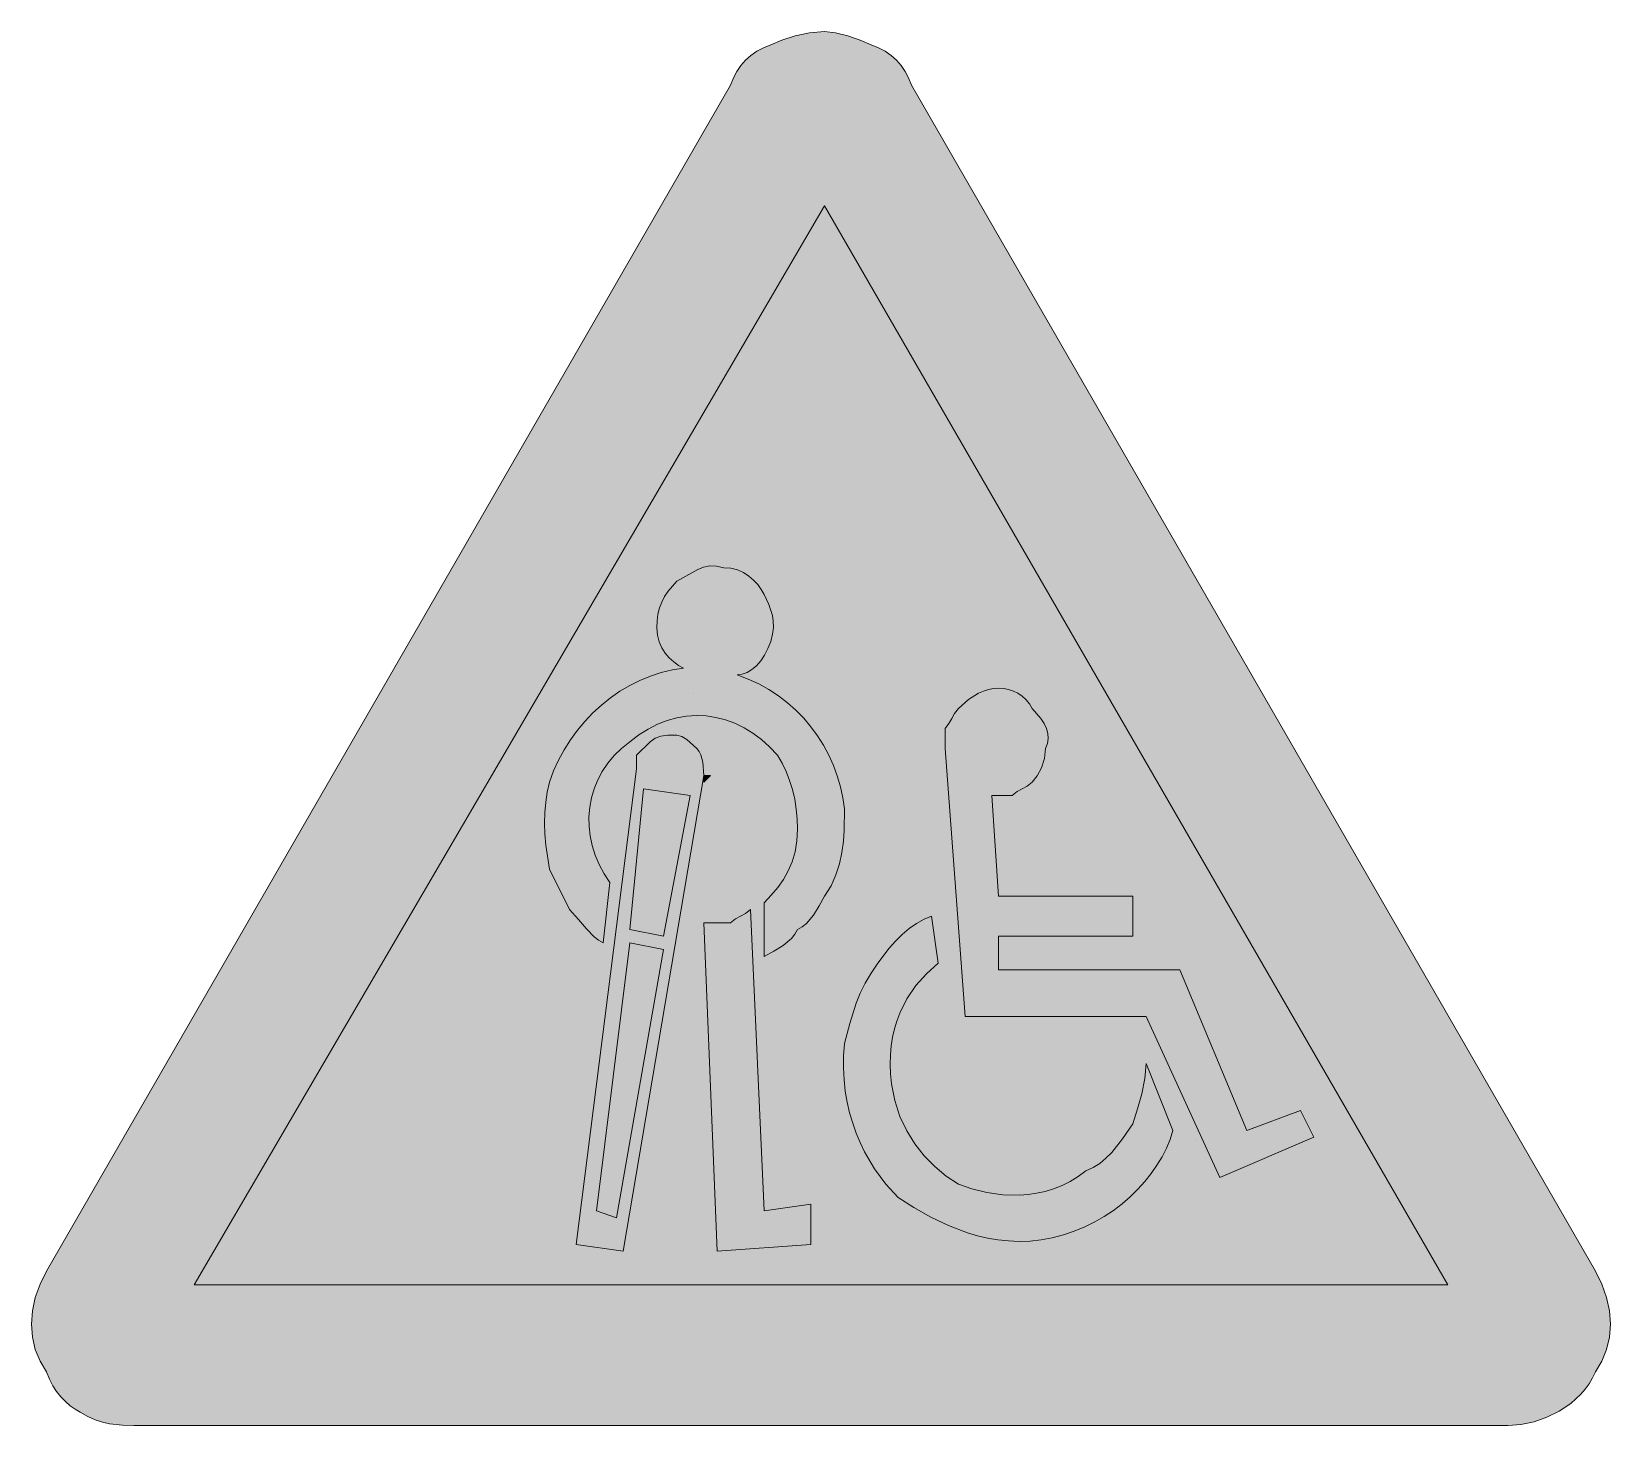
# Model space of a CAD drawing. Header units: metres. Extents: x 142 to 425, y 10 to 259.
import ezdxf

# ---------------------------------------------------------------- set-up
doc = ezdxf.new("R2010")
doc.units = ezdxf.units.M
for name, color, linetype, true_color in [('FILL_BLACK_000000', 7, 'Continuous', 0x000000), ('FILL_RED_FF0000', 7, 'Continuous', 0xff0000), ('FILL_WHITE_FFFFFF', 7, 'Continuous', 0xffffff), ('STROKE_BLACK_000000', 7, 'Continuous', 0x000000)]:
    doc.layers.add(name, color=color, linetype=linetype, true_color=true_color)

msp = doc.modelspace()

# ---------------------------------------------------------------- hatches: boundary and pattern name
at = {"layer": 'FILL_BLACK_000000', "true_color": 0x000000}
h = msp.add_hatch(color=7, dxfattribs=at)
h.dxf.hatch_style = 1
h.paths.add_polyline_path([(273.21, 103.44), (274.5, 104.79), (275.67, 106.18), (276.69, 107.62), (277.56, 109.14), (278.26, 110.78), (278.78, 112.55), (279.1, 114.5), (279.21, 116.64), (279.15, 118.44), (278.99, 120.22), (278.7, 121.98), (278.31, 123.69), (277.8, 125.35), (277.18, 126.93), (276.45, 128.44), (275.61, 129.84), (274.22, 131.33), (272.75, 132.65), (271.22, 133.8), (269.63, 134.77), (267.99, 135.57), (266.31, 136.19), (264.6, 136.63), (262.86, 136.89), (261.11, 136.97), (259.36, 136.86), (257.61, 136.57), (255.87, 136.08), (254.15, 135.41), (252.46, 134.55), (250.81, 133.49), (249.21, 132.24), (247.72, 131.06), (246.4, 129.78), (245.24, 128.41), (244.26, 126.95), (243.44, 125.43), (242.8, 123.84), (242.32, 122.21), (242.01, 120.54), (241.87, 118.84), (241.9, 117.12), (242.09, 115.4), (242.46, 113.68), (242.99, 111.97), (243.7, 110.29), (244.57, 108.64), (245.61, 107.04), (244.41, 96.24), (243.56, 96.74), (242.8, 97.35), (241.41, 98.79), (240.02, 100.46), (238.41, 102.24), (234.81, 109.44), (234.13, 113.73), (233.97, 115.75), (233.91, 117.69), (233.97, 119.58), (234.13, 121.42), (234.42, 123.24), (234.81, 125.04), (235.55, 127.04), (236.43, 128.97), (237.44, 130.83), (238.56, 132.61), (239.8, 134.32), (241.14, 135.92), (242.58, 137.43), (244.11, 138.84), (245.73, 140.13), (247.42, 141.31), (249.18, 142.35), (251.01, 143.26), (252.89, 144.04), (254.83, 144.66), (256.8, 145.13), (258.81, 145.44), (257.91, 145.95), (257.05, 146.56), (256.24, 147.3), (255.51, 148.14), (254.9, 149.1), (254.42, 150.16), (254.12, 151.35), (254.01, 152.64), (254.07, 153.94), (254.23, 155.13), (254.52, 156.25), (254.91, 157.29), (255.42, 158.28), (256.03, 159.22), (257.61, 161.04), (261.36, 163.14), (262.4, 163.52), (263.52, 163.74), (264.71, 163.73), (266.01, 163.44), (267.3, 163.33), (268.48, 163.03), (269.55, 162.55), (270.51, 161.94), (271.35, 161.21), (272.08, 160.4), (272.7, 159.54), (273.21, 158.64), (274.07, 156.82), (274.71, 154.89), (274.87, 153.85), (274.9, 152.73), (274.75, 151.54), (274.41, 150.24), (273.91, 148.95), (273.3, 147.78), (272.62, 146.76), (271.86, 145.89), (271.05, 145.19), (270.19, 144.67), (269.31, 144.35), (268.41, 144.24), (270.39, 143.5), (272.29, 142.62), (274.09, 141.61), (275.8, 140.49), (277.41, 139.25), (278.91, 137.91), (280.32, 136.47), (281.61, 134.94), (282.79, 133.32), (283.86, 131.63), (284.8, 129.87), (285.62, 128.04), (286.32, 126.16), (286.88, 124.22), (287.32, 122.25), (287.61, 120.24), (287.55, 116.45), (287.42, 114.46), (287.16, 112.44), (286.73, 110.42), (286.09, 108.43), (285.2, 106.49), (284.01, 104.64), (283.09, 102.86), (282.06, 101.19), (280.8, 99.75), (280.06, 99.14), (279.21, 98.64), (278.71, 97.79), (278.1, 97.05), (276.66, 95.79), (274.99, 94.76), (273.21, 93.84), (273.21, 103.44)])
h = msp.add_hatch(color=7, dxfattribs=at)
h.dxf.hatch_style = 1
h.paths.add_polyline_path([(309.21, 83.04), (305.61, 131.04), (305.61, 134.64), (306.32, 135.54), (306.81, 136.44), (307.3, 137.34), (308.01, 138.24), (309.81, 139.81), (311.61, 140.94), (312.51, 141.33), (313.41, 141.61), (314.31, 141.78), (315.21, 141.84), (316.11, 141.78), (316.99, 141.61), (317.85, 141.33), (318.66, 140.94), (319.42, 140.43), (320.1, 139.81), (320.71, 139.08), (321.21, 138.24), (322.77, 136.44), (323.34, 135.54), (323.76, 134.64), (324.01, 133.74), (324.08, 132.84), (323.95, 131.94), (323.61, 131.04), (323.4, 129.26), (322.86, 127.59), (322.09, 126.15), (321.21, 125.04), (320.31, 124.33), (319.41, 123.84), (318.51, 123.35), (317.61, 122.64), (314.01, 122.64), (315.21, 104.64), (339.21, 104.64), (339.21, 97.44), (315.21, 97.44), (315.21, 91.44), (347.61, 91.44), (359.61, 62.64), (369.21, 66.24), (371.61, 61.44), (354.81, 54.24), (341.61, 83.04), (309.21, 83.04)])
h = msp.add_hatch(color=7, dxfattribs=at)
h.dxf.hatch_style = 1
h.paths.add_polyline_path([(250.41, 127.44), (250.41, 128.64), (250.41, 129.84), (252.81, 132.24), (253.73, 132.93), (254.76, 133.29), (256.02, 133.42), (257.61, 133.44), (258.51, 133.23), (259.41, 132.69), (261.21, 131.04), (261.61, 130.54), (261.9, 129.95), (262.26, 128.64), (262.41, 126.24), (248.01, 41.04), (239.61, 42.24), (250.41, 127.44)])
h.paths.add_polyline_path([(255.21, 97.44), (260.01, 122.64), (251.61, 123.84), (249.21, 98.64), (255.21, 97.44)], flags=16)
h.paths.add_polyline_path([(249.21, 96.24), (243.21, 48.24), (246.81, 47.04), (255.21, 95.04), (249.21, 96.24)], flags=16)
h = msp.add_hatch(color=7, dxfattribs=at)
h.dxf.hatch_style = 1
h.paths.add_polyline_path([(262.41, 125.04), (262.41, 126.24), (263.61, 126.24), (262.41, 125.04)])
h = msp.add_hatch(color=7, dxfattribs=at)
h.dxf.hatch_style = 1
h.paths.add_polyline_path([(267.21, 99.84), (268.11, 100.55), (269.01, 101.04), (269.91, 101.53), (270.81, 102.24), (273.21, 48.24), (281.61, 49.44), (281.61, 42.24), (264.81, 41.04), (262.41, 99.84), (267.21, 99.84)])
h = msp.add_hatch(color=7, dxfattribs=at)
h.dxf.hatch_style = 1
h.paths.add_polyline_path([(345.89, 61.07), (345.24, 59.5), (344.45, 57.95), (343.54, 56.43), (342.51, 54.95), (341.37, 53.51), (340.12, 52.12), (338.76, 50.79), (337.31, 49.53), (335.76, 48.35), (334.12, 47.26), (332.4, 46.27), (330.61, 45.38), (328.74, 44.61), (326.81, 43.96), (324.81, 43.44), (322.8, 43.07), (320.82, 42.86), (318.87, 42.8), (316.95, 42.88), (315.07, 43.08), (313.23, 43.4), (311.42, 43.82), (309.66, 44.34), (306.26, 45.62), (303.04, 47.15), (300.02, 48.85), (297.21, 50.64), (295.03, 53.06), (293.01, 55.8), (291.22, 58.85), (290.43, 60.48), (289.71, 62.19), (289.08, 63.97), (288.54, 65.82), (288.1, 67.73), (287.76, 69.71), (287.54, 71.75), (287.43, 73.85), (287.45, 76.02), (287.61, 78.24), (288.55, 81.84), (289.71, 85.44), (290.45, 87.24), (291.32, 89.04), (292.37, 90.84), (293.61, 92.64), (295.62, 95.3), (296.75, 96.56), (297.96, 97.74), (299.22, 98.8), (300.53, 99.73), (301.86, 100.48), (303.21, 101.04), (304.41, 92.64), (302.28, 90.73), (300.4, 88.59), (298.8, 86.23), (297.51, 83.64), (296.99, 82.26), (296.56, 80.83), (296.22, 79.34), (295.97, 77.79), (295.83, 76.19), (295.78, 74.53), (295.84, 72.81), (296.01, 71.04), (296.62, 68), (297.55, 65.19), (298.75, 62.6), (300.21, 60.24), (301.89, 58.1), (303.77, 56.19), (305.82, 54.5), (308.01, 53.04), (310.42, 52.21), (313.09, 51.56), (315.96, 51.16), (318.96, 51.09), (320.48, 51.2), (322.01, 51.41), (323.54, 51.74), (325.05, 52.2), (326.55, 52.78), (328.01, 53.52), (329.43, 54.4), (330.81, 55.44), (332.11, 56), (333.3, 56.75), (334.42, 57.68), (335.46, 58.74), (337.39, 61.18), (339.21, 63.84), (340.09, 66.54), (340.86, 69.24), (341.4, 71.94), (341.61, 74.64), (346.41, 62.64), (345.89, 61.07)])
at = {"layer": 'FILL_RED_FF0000', "true_color": 0xff0000}
h = msp.add_hatch(color=7, dxfattribs=at)
h.dxf.hatch_style = 1
h.paths.add_polyline_path([(423.19, 35.14), (424.03, 32.77), (424.54, 30.37), (424.71, 27.99), (424.54, 25.66), (424.03, 23.43), (423.19, 21.35), (422.01, 19.44), (421.51, 18.34), (420.9, 17.3), (420.19, 16.33), (419.4, 15.41), (417.6, 13.77), (415.56, 12.39), (413.35, 11.3), (411.04, 10.5), (408.7, 10.01), (406.41, 9.84), (160.41, 9.84), (158.4, 9.88), (156.06, 10.14), (154.8, 10.43), (153.49, 10.85), (152.16, 11.45), (150.81, 12.24), (149.91, 12.75), (149.03, 13.36), (148.17, 14.1), (147.36, 14.94), (146.6, 15.9), (145.92, 16.96), (145.31, 18.15), (144.81, 19.44), (143.63, 21.35), (142.78, 23.43), (142.28, 25.66), (142.11, 27.99), (142.28, 30.37), (142.78, 32.77), (143.63, 35.14), (144.81, 37.44), (267.21, 249.84), (267.72, 251.13), (268.33, 252.31), (269.07, 253.38), (269.91, 254.34), (270.87, 255.18), (271.93, 255.91), (273.12, 256.53), (274.41, 257.04), (276.42, 257.92), (278.76, 258.69), (281.33, 259.23), (284.01, 259.44), (286, 259.23), (288.21, 258.69), (290.42, 257.92), (292.41, 257.04), (293.7, 256.53), (294.88, 255.91), (295.95, 255.18), (296.91, 254.34), (297.75, 253.38), (298.48, 252.31), (299.1, 251.13), (299.61, 249.84), (422.01, 37.44), (423.19, 35.14)])
at = {"layer": 'FILL_WHITE_FFFFFF', "true_color": 0xffffff}
h = msp.add_hatch(color=7, dxfattribs=at)
h.dxf.hatch_style = 1
h.paths.add_polyline_path([(284.01, 228.24), (395.61, 35.04), (171.21, 35.04), (284.01, 228.24)])

# ---------------------------------------------------------------- linework, layer by layer
at = {"layer": 'FILL_BLACK_000000', "lineweight": 0, "true_color": 0x000000}
for points in [[(273.21, 103.44), (274.5, 104.79), (275.67, 106.18), (276.69, 107.62), (277.56, 109.14), (278.26, 110.78), (278.78, 112.55), (279.1, 114.5), (279.21, 116.64), (279.15, 118.44), (278.99, 120.22), (278.7, 121.98), (278.31, 123.69), (277.8, 125.35), (277.18, 126.93), (276.45, 128.44), (275.61, 129.84), (274.22, 131.33), (272.75, 132.65), (271.22, 133.8), (269.63, 134.77), (267.99, 135.57), (266.31, 136.19), (264.6, 136.63), (262.86, 136.89), (261.11, 136.97), (259.36, 136.86), (257.61, 136.57), (255.87, 136.08), (254.15, 135.41), (252.46, 134.55), (250.81, 133.49), (249.21, 132.24), (247.72, 131.06), (246.4, 129.78), (245.24, 128.41), (244.26, 126.95), (243.44, 125.43), (242.8, 123.84), (242.32, 122.21), (242.01, 120.54), (241.87, 118.84), (241.9, 117.12), (242.09, 115.4), (242.46, 113.68), (242.99, 111.97), (243.7, 110.29), (244.57, 108.64), (245.61, 107.04), (244.41, 96.24), (243.56, 96.74), (242.8, 97.35), (241.41, 98.79), (240.02, 100.46), (238.41, 102.24), (234.81, 109.44), (234.13, 113.73), (233.97, 115.75), (233.91, 117.69), (233.97, 119.58), (234.13, 121.42), (234.42, 123.24), (234.81, 125.04), (235.55, 127.04), (236.43, 128.97), (237.44, 130.83), (238.56, 132.61), (239.8, 134.32), (241.14, 135.92), (242.58, 137.43), (244.11, 138.84), (245.73, 140.13), (247.42, 141.31), (249.18, 142.35), (251.01, 143.26), (252.89, 144.04), (254.83, 144.66), (256.8, 145.13), (258.81, 145.44), (257.91, 145.95), (257.05, 146.56), (256.24, 147.3), (255.51, 148.14), (254.9, 149.1), (254.42, 150.16), (254.12, 151.35), (254.01, 152.64), (254.07, 153.94), (254.23, 155.13), (254.52, 156.25), (254.91, 157.29), (255.42, 158.28), (256.03, 159.22), (257.61, 161.04), (261.36, 163.14), (262.4, 163.52), (263.52, 163.74), (264.71, 163.73), (266.01, 163.44), (267.3, 163.33), (268.48, 163.03), (269.55, 162.55), (270.51, 161.94), (271.35, 161.21), (272.08, 160.4), (272.7, 159.54), (273.21, 158.64), (274.07, 156.82), (274.71, 154.89), (274.87, 153.85), (274.9, 152.73), (274.75, 151.54), (274.41, 150.24), (273.91, 148.95), (273.3, 147.78), (272.62, 146.76), (271.86, 145.89), (271.05, 145.19), (270.19, 144.67), (269.31, 144.35), (268.41, 144.24), (270.39, 143.5), (272.29, 142.62), (274.09, 141.61), (275.8, 140.49), (277.41, 139.25), (278.91, 137.91), (280.32, 136.47), (281.61, 134.94), (282.79, 133.32), (283.86, 131.63), (284.8, 129.87), (285.62, 128.04), (286.32, 126.16), (286.88, 124.22), (287.32, 122.25), (287.61, 120.24), (287.55, 116.45), (287.42, 114.46), (287.16, 112.44), (286.73, 110.42), (286.09, 108.43), (285.2, 106.49), (284.01, 104.64), (283.09, 102.86), (282.06, 101.19), (280.8, 99.75), (280.06, 99.14), (279.21, 98.64), (278.71, 97.79), (278.1, 97.05), (276.66, 95.79), (274.99, 94.76), (273.21, 93.84)], [(309.21, 83.04), (305.61, 131.04), (305.61, 134.64), (306.32, 135.54), (306.81, 136.44), (307.3, 137.34), (308.01, 138.24), (309.81, 139.81), (311.61, 140.94), (312.51, 141.33), (313.41, 141.61), (314.31, 141.78), (315.21, 141.84), (316.11, 141.78), (316.99, 141.61), (317.85, 141.33), (318.66, 140.94), (319.42, 140.43), (320.1, 139.81), (320.71, 139.08), (321.21, 138.24), (322.77, 136.44), (323.34, 135.54), (323.76, 134.64), (324.01, 133.74), (324.08, 132.84), (323.95, 131.94), (323.61, 131.04), (323.4, 129.26), (322.86, 127.59), (322.09, 126.15), (321.21, 125.04), (320.31, 124.33), (319.41, 123.84), (318.51, 123.35), (317.61, 122.64), (314.01, 122.64), (315.21, 104.64), (339.21, 104.64), (339.21, 97.44), (315.21, 97.44), (315.21, 91.44), (347.61, 91.44), (359.61, 62.64), (369.21, 66.24), (371.61, 61.44), (354.81, 54.24), (341.61, 83.04)], [(250.41, 127.44), (250.41, 128.64), (250.41, 129.84), (252.81, 132.24), (253.73, 132.93), (254.76, 133.29), (256.02, 133.42), (257.61, 133.44), (258.51, 133.23), (259.41, 132.69), (261.21, 131.04), (261.61, 130.54), (261.9, 129.95), (262.26, 128.64), (262.41, 126.24), (248.01, 41.04), (239.61, 42.24)], [(262.41, 125.04), (262.41, 126.24), (263.61, 126.24)], [(255.21, 97.44), (260.01, 122.64), (251.61, 123.84), (249.21, 98.64)], [(267.21, 99.84), (268.11, 100.55), (269.01, 101.04), (269.91, 101.53), (270.81, 102.24), (273.21, 48.24), (281.61, 49.44), (281.61, 42.24), (264.81, 41.04), (262.41, 99.84)], [(345.89, 61.07), (345.24, 59.5), (344.45, 57.95), (343.54, 56.43), (342.51, 54.95), (341.37, 53.51), (340.12, 52.12), (338.76, 50.79), (337.31, 49.53), (335.76, 48.35), (334.12, 47.26), (332.4, 46.27), (330.61, 45.38), (328.74, 44.61), (326.81, 43.96), (324.81, 43.44), (322.8, 43.07), (320.82, 42.86), (318.87, 42.8), (316.95, 42.88), (315.07, 43.08), (313.23, 43.4), (311.42, 43.82), (309.66, 44.34), (306.26, 45.62), (303.04, 47.15), (300.02, 48.85), (297.21, 50.64), (295.03, 53.06), (293.01, 55.8), (291.22, 58.85), (290.43, 60.48), (289.71, 62.19), (289.08, 63.97), (288.54, 65.82), (288.1, 67.73), (287.76, 69.71), (287.54, 71.75), (287.43, 73.85), (287.45, 76.02), (287.61, 78.24), (288.55, 81.84), (289.71, 85.44), (290.45, 87.24), (291.32, 89.04), (292.37, 90.84), (293.61, 92.64), (295.62, 95.3), (296.75, 96.56), (297.96, 97.74), (299.22, 98.8), (300.53, 99.73), (301.86, 100.48), (303.21, 101.04), (304.41, 92.64), (302.28, 90.73), (300.4, 88.59), (298.8, 86.23), (297.51, 83.64), (296.99, 82.26), (296.56, 80.83), (296.22, 79.34), (295.97, 77.79), (295.83, 76.19), (295.78, 74.53), (295.84, 72.81), (296.01, 71.04), (296.62, 68), (297.55, 65.19), (298.75, 62.6), (300.21, 60.24), (301.89, 58.1), (303.77, 56.19), (305.82, 54.5), (308.01, 53.04), (310.42, 52.21), (313.09, 51.56), (315.96, 51.16), (318.96, 51.09), (320.48, 51.2), (322.01, 51.41), (323.54, 51.74), (325.05, 52.2), (326.55, 52.78), (328.01, 53.52), (329.43, 54.4), (330.81, 55.44), (332.11, 56), (333.3, 56.75), (334.42, 57.68), (335.46, 58.74), (337.39, 61.18), (339.21, 63.84), (340.09, 66.54), (340.86, 69.24), (341.4, 71.94), (341.61, 74.64), (346.41, 62.64)], [(249.21, 96.24), (243.21, 48.24), (246.81, 47.04), (255.21, 95.04)]]:
    msp.add_lwpolyline(points, close=True, dxfattribs=at)
at = {"layer": 'FILL_RED_FF0000', "lineweight": 0, "true_color": 0xff0000}
msp.add_lwpolyline([(423.19, 35.14), (424.03, 32.77), (424.54, 30.37), (424.71, 27.99), (424.54, 25.66), (424.03, 23.43), (423.19, 21.35), (422.01, 19.44), (421.51, 18.34), (420.9, 17.3), (420.19, 16.33), (419.4, 15.41), (417.6, 13.77), (415.56, 12.39), (413.35, 11.3), (411.04, 10.5), (408.7, 10.01), (406.41, 9.84), (160.41, 9.84), (158.4, 9.88), (156.06, 10.14), (154.8, 10.43), (153.49, 10.85), (152.16, 11.45), (150.81, 12.24), (149.91, 12.75), (149.03, 13.36), (148.17, 14.1), (147.36, 14.94), (146.6, 15.9), (145.92, 16.96), (145.31, 18.15), (144.81, 19.44), (143.63, 21.35), (142.78, 23.43), (142.28, 25.66), (142.11, 27.99), (142.28, 30.37), (142.78, 32.77), (143.63, 35.14), (144.81, 37.44), (267.21, 249.84), (267.72, 251.13), (268.33, 252.31), (269.07, 253.38), (269.91, 254.34), (270.87, 255.18), (271.93, 255.91), (273.12, 256.53), (274.41, 257.04), (276.42, 257.92), (278.76, 258.69), (281.33, 259.23), (284.01, 259.44), (286, 259.23), (288.21, 258.69), (290.42, 257.92), (292.41, 257.04), (293.7, 256.53), (294.88, 255.91), (295.95, 255.18), (296.91, 254.34), (297.75, 253.38), (298.48, 252.31), (299.1, 251.13), (299.61, 249.84), (422.01, 37.44)], close=True, dxfattribs=at)
at = {"layer": 'FILL_WHITE_FFFFFF', "lineweight": 0, "true_color": 0xff0000}
msp.add_lwpolyline([(284.01, 228.24), (395.61, 35.04), (171.21, 35.04)], close=True, dxfattribs=at)
at = {"layer": 'STROKE_BLACK_000000', "lineweight": 0, "true_color": 0x000000}
for points in [[(260.61, 140.88), (260.61, 140.88)], [(350.61, 60.88), (350.61, 60.88)]]:
    msp.add_lwpolyline(points, dxfattribs=at)

doc.saveas('drawing.dxf')
